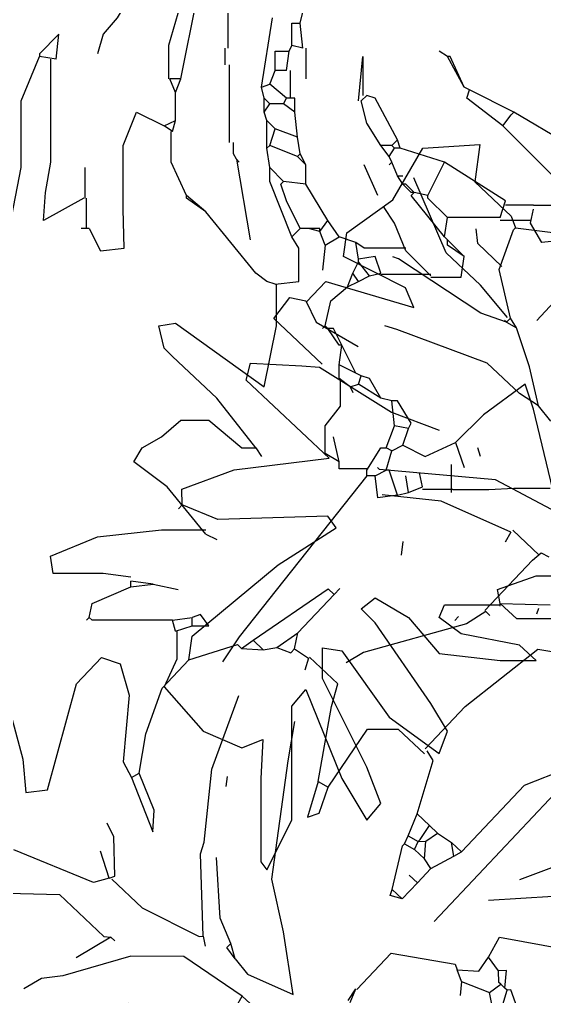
# Model space of a CAD drawing. Header units: metres. Extents: x 1769 to 3632, y 809 to 2652.
# Drawn here: x 2678.3091 to 2678.4632, y 1868.1197 to 1868.4064 of the extents above; entities that cross this region are included whole.
import ezdxf

# ---------------------------------------------------------------- set-up
doc = ezdxf.new("R2010")
doc.units = ezdxf.units.M
doc.header["$LTSCALE"] = 10
doc.layers.add('L-PLNT', color=66, linetype='Continuous')

# ---------------------------------------------------------------- blocks, each defined once
blk = doc.blocks.new('GARRA DE LEON')
at = {"layer": 'L-PLNT', "color": 65, "linetype": 'Continuous'}
for p, q in [((1269.9724, 335.1211), (1270.0304, 335.1833)), ((1270.0304, 335.1833), (1270.0635, 335.1377)), ((1270.2726, 335.0507), (1270.2716, 335.1833)), ((1270.1546, 335.1294), (1270.2001, 335.1626)), ((1270.0635, 335.1377), (1270.138, 335.1377)), ((1270.138, 335.1377), (1270.1546, 335.1294)), ((1270.1546, 335.1253), (1270.1546, 335.1294)), ((1270.1794, 335.0673), (1270.1546, 335.1253)), ((1269.9931, 335.0342), (1269.9724, 335.1211)), ((1270.1049, 335.0311), (1269.9931, 335.0797)), ((1270.1297, 335.0735), (1270.1132, 335.088)), ((1270.1794, 335.0735), (1270.1297, 335.0735)), ((1270.2416, 335.0259), (1270.1794, 335.0673)), ((1269.9765, 334.9514), (1269.9931, 335.0342)), ((1270.1753, 335.0311), (1270.1049, 335.0311)), ((1270.2374, 335.0238), (1270.1753, 335.0311)), ((1270.2416, 335.0176), (1270.2416, 335.0259)), ((1270.2581, 335.0218), (1270.2416, 335.0259)), ((1270.2416, 335.0176), (1270.2581, 335.0218)), ((1270.312, 334.9928), (1270.2581, 335.0218)), ((1270.2416, 335.0176), (1270.2043, 335.0011)), ((1270.2416, 335.0176), (1270.2374, 335.0176)), ((1270.2043, 335.0011), (1270.0593, 334.9762)), ((1270.3616, 334.9596), (1270.312, 334.9928)), ((1270.0593, 334.9762), (1270.0511, 334.9721)), ((1269.9972, 334.9224), (1269.9765, 334.9514)), ((1270.0966, 334.9514), (1269.9972, 334.9224)), ((1270.1256, 334.9389), (1270.0966, 334.9514)), ((1270.2622, 334.9534), (1270.1297, 334.8975)), ((1270.3285, 334.9534), (1270.2622, 334.9534)), ((1270.3616, 334.9596), (1270.3285, 334.9534)), ((1270.3906, 334.9555), (1270.3616, 334.9596)), ((1270.0034, 334.8768), (1270.1256, 334.9389)), ((1270.1297, 334.8975), (1270.1132, 334.8892)), ((1270.0034, 334.8354), (1270.0034, 334.8768)), ((1270.4818, 334.8602), (1270.3906, 334.8354)), ((1269.9807, 334.823), (1270.0014, 334.8354)), ((1270.0014, 334.8354), (1270.0345, 334.823)), ((1270.0345, 334.823), (1270.1049, 334.8395)), ((1270.3906, 334.8354), (1270.254, 334.7277)), ((1269.9848, 334.7836), (1269.9807, 334.823)), ((1270.2084, 334.8023), (1270.2788, 334.8313)), ((1270.5149, 334.8023), (1270.5273, 334.8064)), ((1270.0842, 334.7774), (1270.2084, 334.8023)), ((1270.461, 334.794), (1270.3534, 334.7567)), ((1270.461, 334.7981), (1270.5149, 334.7981)), ((1270.461, 334.794), (1270.4652, 334.7774)), ((1270.5128, 334.7857), (1270.5149, 334.8023)), ((1270.0842, 334.7836), (1269.9848, 334.7836)), ((1270.0635, 334.7609), (1270.0842, 334.7774)), ((1270.5128, 334.6822), (1270.5128, 334.7857)), ((1270.0055, 334.7112), (1270.0635, 334.7609)), ((1270.3534, 334.7567), (1270.283, 334.7029)), ((1270.5728, 334.7319), (1270.5687, 334.7402)), ((1270.254, 334.7277), (1270.2498, 334.7277)), ((1270.0179, 334.6884), (1270.0055, 334.7112)), ((1270.6101, 334.6946), (1270.635, 334.7112)), ((1270.1877, 334.6884), (1270.0179, 334.6884)), ((1270.0966, 334.5786), (1270.1877, 334.6884)), ((1270.5894, 334.5579), (1270.6101, 334.6946)), ((1270.3658, 334.6573), (1270.3534, 334.6739)), ((1270.5149, 334.6822), (1270.5066, 334.649)), ((1270.5149, 334.6822), (1270.5232, 334.6822)), ((1270.5066, 334.649), (1270.4238, 334.5124)), ((1270.49, 334.6408), (1270.49, 334.649)), ((1270.2457, 334.6242), (1270.1297, 334.5082)), ((1270.2416, 334.5207), (1270.2664, 334.6201)), ((1270.2664, 334.6201), (1270.2457, 334.6242)), ((1270.7343, 334.5331), (1270.7633, 334.5952)), ((1270.0593, 334.5041), (1270.0966, 334.5786)), ((1270.7758, 334.5786), (1270.7758, 334.4006)), ((1270.3326, 334.5455), (1270.3326, 334.5579)), ((1270.5894, 334.471), (1270.5894, 334.5579)), ((1270.2912, 334.413), (1270.3202, 334.5455)), ((1270.3202, 334.5455), (1270.3326, 334.5455)), ((1270.3326, 334.4668), (1270.3326, 334.5455)), ((1270.7343, 334.3964), (1270.7343, 334.5331)), ((1270.2208, 334.355), (1270.2416, 334.5207)), ((1270.4238, 334.5124), (1270.4155, 334.4834)), ((1270.0759, 334.4875), (1270.0593, 334.5041)), ((1270.1297, 334.5082), (1270.0759, 334.4875)), ((1270.0759, 334.4875), (1270.0759, 334.4793)), ((1270.6101, 334.4668), (1270.5936, 334.471)), ((1270.8503, 334.4751), (1270.8255, 334.4254)), ((1270.3244, 334.4296), (1270.3326, 334.4668)), ((1270.3451, 334.4461), (1270.3326, 334.4668)), ((1270.5066, 334.4337), (1270.5397, 334.4648)), ((1270.5397, 334.4648), (1270.5936, 334.4648)), ((1270.6474, 334.3923), (1270.6101, 334.4668)), ((1270.3451, 334.4461), (1270.3699, 334.4503)), ((1270.3451, 334.4378), (1270.3451, 334.4461)), ((1270.4279, 334.4523), (1270.3699, 334.4523)), ((1270.3699, 334.4503), (1270.3782, 334.4337)), ((1270.4445, 334.4213), (1270.4279, 334.4523)), ((1270.813, 334.3716), (1270.8793, 334.442)), ((1270.312, 334.413), (1270.3244, 334.4296)), ((1270.3244, 334.4296), (1270.3451, 334.4378)), ((1270.5232, 334.3302), (1270.5066, 334.4337)), ((1270.8627, 334.3426), (1270.9911, 334.4254)), ((1270.2871, 334.3923), (1270.312, 334.413)), ((1270.2871, 334.3923), (1270.2912, 334.413)), ((1270.312, 334.413), (1270.2912, 334.413)), ((1270.5066, 334.326), (1270.4445, 334.4213)), ((1270.6888, 334.3923), (1270.7136, 334.3964)), ((1270.7302, 334.384), (1270.7136, 334.3964)), ((1270.7343, 334.3964), (1270.7136, 334.3964)), ((1270.7302, 334.384), (1270.7343, 334.3964)), ((1270.7758, 334.4006), (1270.7758, 334.2929)), ((1270.2416, 334.326), (1270.2788, 334.3923)), ((1270.2788, 334.3923), (1270.2871, 334.3923)), ((1270.6598, 334.3592), (1270.6474, 334.3923)), ((1270.6722, 334.3923), (1270.6474, 334.3923)), ((1270.6764, 334.3674), (1270.6722, 334.3923)), ((1270.6888, 334.3923), (1270.6722, 334.3923)), ((1270.6847, 334.3716), (1270.6888, 334.3923)), ((1270.7178, 334.3467), (1270.7302, 334.384)), ((1270.4528, 334.3177), (1270.4196, 334.3674)), ((1270.6764, 334.3633), (1270.6847, 334.3716)), ((1270.6764, 334.3633), (1270.6764, 334.3674)), ((1270.7012, 334.3509), (1270.6847, 334.3716)), ((1270.2416, 334.326), (1270.2208, 334.355)), ((1270.6598, 334.3592), (1270.6764, 334.3633)), ((1270.6639, 334.3467), (1270.6598, 334.3592)), ((1270.6805, 334.3509), (1270.6764, 334.3633)), ((1270.3782, 334.2308), (1270.3326, 334.3385)), ((1270.6639, 334.3467), (1270.6805, 334.3509)), ((1270.6639, 334.3426), (1270.6639, 334.3467)), ((1270.6971, 334.2846), (1270.6639, 334.3426)), ((1270.7012, 334.3509), (1270.6805, 334.3509)), ((1270.7178, 334.3467), (1270.7012, 334.3509)), ((1270.7178, 334.3177), (1270.7178, 334.3467)), ((1270.871, 334.3095), (1270.8627, 334.3426)), ((1270.2416, 334.2681), (1270.2416, 334.326)), ((1270.5066, 334.326), (1270.5232, 334.3302)), ((1270.5066, 334.326), (1270.5314, 334.2763)), ((1270.5397, 334.2929), (1270.5232, 334.3302)), ((1270.5563, 334.1728), (1270.4528, 334.3177)), ((1270.7178, 334.3177), (1270.7012, 334.3177)), ((1270.7178, 334.2846), (1270.7178, 334.3177)), ((1270.8752, 334.2846), (1270.871, 334.3095)), ((1270.8959, 334.3053), (1270.871, 334.3095)), ((1270.9041, 334.3136), (1270.8959, 334.3053)), ((1270.9207, 334.2929), (1270.9041, 334.3136)), ((1270.5314, 334.2763), (1270.5397, 334.2929)), ((1270.9083, 334.2929), (1270.8959, 334.3053)), ((1270.9083, 334.2722), (1270.9124, 334.2929)), ((1270.9124, 334.2929), (1270.9083, 334.2929)), ((1270.9166, 334.2929), (1270.9124, 334.2929)), ((1270.9207, 334.2929), (1270.9166, 334.2929)), ((1270.9249, 334.2929), (1270.9207, 334.2929)), ((1270.929, 334.297), (1270.9249, 334.2929)), ((1270.9497, 334.2432), (1270.9249, 334.2929)), ((1270.9538, 334.2846), (1270.929, 334.297)), ((1270.7178, 334.2846), (1270.6971, 334.2846)), ((1270.7012, 334.2763), (1270.6971, 334.2846)), ((1270.7178, 334.2846), (1270.7012, 334.2763)), ((1270.8503, 334.2639), (1270.8752, 334.2846)), ((1270.2705, 334.2018), (1270.2416, 334.2681)), ((1270.7613, 334.2142), (1270.842, 334.2681)), ((1270.842, 334.2681), (1270.8503, 334.2639)), ((1270.8669, 334.2556), (1270.8503, 334.2639)), ((1270.8669, 334.2556), (1270.9083, 334.2722)), ((1270.9497, 334.2432), (1270.9083, 334.2722)), ((1270.1442, 334.2391), (1270.1712, 334.2515)), ((1270.1712, 334.2515), (1270.2126, 334.2266)), ((1270.8669, 334.2556), (1270.8793, 334.2391)), ((1270.1442, 334.1852), (1270.1442, 334.2391)), ((1270.4114, 334.2266), (1270.403, 334.2391)), ((1270.2126, 334.2266), (1270.2747, 334.148)), ((1270.4445, 334.1438), (1270.3782, 334.2308)), ((1270.7613, 334.1397), (1270.7613, 334.2142)), ((1270.3037, 334.1521), (1270.2705, 334.2018)), ((1270.2208, 334.0403), (1270.1442, 334.1852)), ((1270.6225, 334.1273), (1270.5563, 334.1728)), ((1270.2747, 334.148), (1270.2995, 334.1397)), ((1270.2995, 334.1397), (1270.3037, 334.1521)), ((1270.3575, 334.1273), (1270.3037, 334.1521)), ((1270.2995, 334.1397), (1270.3782, 334.1024)), ((1270.4528, 334.1273), (1270.4445, 334.1438)), ((1270.4528, 334.1273), (1270.4445, 334.1438)), ((1270.5397, 334.0776), (1270.4735, 334.1397)), ((1270.7675, 334.119), (1270.7592, 334.1397)), ((1270.7633, 334.119), (1270.7592, 334.1397)), ((1270.3782, 334.1024), (1270.3575, 334.1273)), ((1270.5397, 334.0403), (1270.4528, 334.1273)), ((1270.6971, 334.0693), (1270.6225, 334.1273)), ((1270.109, 334.0817), (1270.1629, 334.0486)), ((1270.577, 334.061), (1270.5397, 334.0776)), ((1270.341, 334.0569), (1270.3202, 334.0651)), ((1270.5977, 334.0486), (1270.577, 334.061)), ((1270.577, 334.0527), (1270.577, 334.061)), ((1270.6267, 334.0444), (1270.6971, 334.0693)), ((1270.1629, 334.0486), (1270.2001, 334.0154)), ((1270.3824, 334.0154), (1270.341, 334.0569)), ((1270.5977, 334.0486), (1270.577, 334.0527)), ((1270.5977, 334.0486), (1270.6267, 334.0444)), ((1270.2001, 334.0154), (1270.2208, 334.0403)), ((1270.4445, 334.0092), (1270.5356, 334.0361)), ((1270.5356, 334.0361), (1270.5397, 334.0403)), ((1270.5397, 334.0403), (1270.5522, 334.032)), ((1270.3782, 334.0072), (1270.341, 334.0279)), ((1270.3782, 334.0072), (1270.3658, 333.9865)), ((1270.3782, 334.0072), (1270.3824, 334.0154)), ((1270.3824, 334.0092), (1270.4445, 334.0092)), ((1270.6432, 334.0154), (1270.5397, 333.9989)), ((1270.6474, 333.9989), (1270.6432, 334.0154)), ((1270.6598, 334.0154), (1270.6432, 334.0154)), ((1270.5397, 333.9989), (1270.4818, 333.945)), ((1270.3658, 333.9865), (1270.2457, 333.9409)), ((1270.4403, 333.945), (1270.4238, 333.8871)), ((1270.4818, 333.945), (1270.4279, 333.8539)), ((1270.432, 333.9388), (1270.4403, 333.945)), ((1270.4403, 333.945), (1270.4486, 333.945)), ((1270.283, 333.8871), (1270.341, 333.9388)), ((1270.341, 333.9388), (1270.432, 333.9388)), ((1270.5273, 333.8912), (1270.5045, 333.8125)), ((1270.5232, 333.7628), (1270.548, 333.8871)), ((1270.5936, 333.8084), (1270.5936, 333.8705)), ((1270.7012, 333.8457), (1270.7053, 333.8622)), ((1270.4279, 333.8539), (1270.4072, 333.8291)), ((1270.6432, 333.7504), (1270.6598, 333.8539)), ((1270.6888, 333.8125), (1270.6888, 333.8457)), ((1270.6888, 333.8457), (1270.7012, 333.8457)), ((1270.7053, 333.8084), (1270.7012, 333.8457)), ((1270.341, 333.8291), (1270.312, 333.8001)), ((1270.3368, 333.7918), (1270.341, 333.8291)), ((1270.4072, 333.8291), (1270.3989, 333.8001)), ((1270.5045, 333.8125), (1270.5045, 333.7628)), ((1270.6847, 333.8042), (1270.6888, 333.8125)), ((1270.7053, 333.8084), (1270.6888, 333.8125)), ((1270.312, 333.8001), (1270.312, 333.796)), ((1270.5894, 333.7835), (1270.5894, 333.8084)), ((1270.5894, 333.7835), (1270.5894, 333.8084)), ((1270.6639, 333.7753), (1270.6639, 333.8042)), ((1270.6639, 333.8042), (1270.6847, 333.8042)), ((1270.6805, 333.7753), (1270.6847, 333.8042)), ((1270.7095, 333.8084), (1270.7095, 333.7628)), ((1270.9207, 333.796), (1270.9083, 333.8042)), ((1270.285, 333.7297), (1270.312, 333.796)), ((1270.3368, 333.7918), (1270.312, 333.796)), ((1270.329, 333.6386), (1270.329, 333.7918)), ((1270.5956, 333.6676), (1270.5956, 333.7835)), ((1270.7882, 333.7297), (1270.7944, 333.796)), ((1270.7944, 333.796), (1270.7944, 333.738)), ((1270.9456, 333.7504), (1270.9207, 333.796)), ((1270.9249, 333.796), (1270.9207, 333.796)), ((1270.9456, 333.7504), (1270.9249, 333.796)), ((1270.6557, 333.7545), (1270.6639, 333.7753)), ((1270.6805, 333.7753), (1270.6639, 333.7753)), ((1270.6867, 333.7338), (1270.6867, 333.7753)), ((1270.5149, 333.7421), (1270.5066, 333.7628)), ((1270.5232, 333.7628), (1270.5066, 333.7628)), ((1270.5149, 333.7421), (1270.5232, 333.7628)), ((1270.6432, 333.7504), (1270.6557, 333.7545)), ((1270.6805, 333.7338), (1270.6557, 333.7545)), ((1270.5149, 333.7007), (1270.5149, 333.7421)), ((1270.6474, 333.7338), (1270.6432, 333.7504)), ((1270.9538, 333.7463), (1270.9456, 333.7504)), ((1270.9497, 333.7338), (1270.9538, 333.7463)), ((1271.0201, 333.7131), (1270.9538, 333.7463)), ((1270.285, 333.6303), (1270.285, 333.7297)), ((1270.6474, 333.7131), (1270.6474, 333.7338)), ((1270.6557, 333.7256), (1270.6474, 333.7338)), ((1270.6474, 333.7131), (1270.6557, 333.7256)), ((1270.6764, 333.7256), (1270.6557, 333.7256)), ((1270.6764, 333.7256), (1270.6805, 333.7338)), ((1270.6929, 333.7131), (1270.6764, 333.7256)), ((1270.6929, 333.7338), (1270.6805, 333.7338)), ((1270.6929, 333.7131), (1270.6929, 333.7338)), ((1270.7923, 333.7297), (1270.8006, 333.738)), ((1270.8006, 333.6966), (1270.7923, 333.7297)), ((1270.813, 333.7338), (1270.8006, 333.738)), ((1270.8462, 333.6717), (1270.813, 333.7338)), ((1271.0035, 333.6924), (1270.9497, 333.7338)), ((1270.4372, 333.6634), (1270.4569, 333.7131)), ((1270.4569, 333.7131), (1270.4983, 333.6924)), ((1270.6515, 333.7007), (1270.6474, 333.7131)), ((1270.6971, 333.6759), (1270.6929, 333.7131)), ((1271.0159, 333.709), (1271.0201, 333.7131)), ((1271.1526, 333.6345), (1271.0201, 333.7131)), ((1270.4983, 333.6924), (1270.5149, 333.7007)), ((1270.5107, 333.6841), (1270.5149, 333.7007)), ((1270.6515, 333.6593), (1270.6515, 333.7007)), ((1270.6639, 333.6883), (1270.6515, 333.7007)), ((1270.8213, 333.6634), (1270.8006, 333.6966)), ((1271.0035, 333.6924), (1271.0159, 333.709)), ((1270.5107, 333.6841), (1270.4983, 333.6924)), ((1270.5087, 333.6386), (1270.5087, 333.6841)), ((1270.6557, 333.6634), (1270.6639, 333.6883)), ((1270.6971, 333.6759), (1270.6639, 333.6883)), ((1271.0864, 333.6096), (1271.0035, 333.6924)), ((1270.6018, 333.651), (1270.6018, 333.6676)), ((1270.6018, 333.651), (1270.6018, 333.6676)), ((1270.7012, 333.651), (1270.6971, 333.6759)), ((1270.8379, 333.6634), (1270.8462, 333.6717)), ((1270.8503, 333.6593), (1270.8462, 333.6717)), ((1270.4372, 333.5682), (1270.4372, 333.6634)), ((1270.6515, 333.6593), (1270.6557, 333.6634)), ((1270.6557, 333.6303), (1270.6515, 333.6593)), ((1270.6971, 333.6469), (1270.6557, 333.6634)), ((1270.8337, 333.6469), (1270.8213, 333.6634)), ((1270.8379, 333.6634), (1270.8213, 333.6634)), ((1270.8337, 333.6469), (1270.842, 333.6593)), ((1270.842, 333.6593), (1270.8379, 333.6634)), ((1270.8503, 333.6593), (1270.842, 333.6593)), ((1270.9166, 333.6386), (1270.8503, 333.6593)), ((1270.3213, 333.593), (1270.329, 333.6386)), ((1270.5314, 333.5889), (1270.5087, 333.6386)), ((1270.606, 333.6427), (1270.6018, 333.651)), ((1270.606, 333.6427), (1270.6267, 333.5226)), ((1270.606, 333.6427), (1270.6101, 333.6386)), ((1270.6971, 333.6469), (1270.7012, 333.651)), ((1270.7095, 333.6345), (1270.6971, 333.6469)), ((1270.7095, 333.6345), (1270.7012, 333.651)), ((1270.8379, 333.6386), (1270.8337, 333.6469)), ((1270.8379, 333.6386), (1270.8337, 333.6345)), ((1270.8462, 333.6179), (1270.8379, 333.6386)), ((1270.8917, 333.5889), (1270.9166, 333.6386)), ((1271.0077, 333.5806), (1270.9166, 333.6386)), ((1270.2622, 333.5144), (1270.285, 333.6303)), ((1270.3803, 333.5848), (1270.3803, 333.6303)), ((1270.6557, 333.6096), (1270.6557, 333.6303)), ((1270.6764, 333.6096), (1270.6557, 333.6303)), ((1270.7095, 333.6055), (1270.7095, 333.6345)), ((1270.8172, 333.5889), (1270.7965, 333.6345)), ((1270.6888, 333.5268), (1270.6557, 333.6096)), ((1270.6722, 333.6055), (1270.6764, 333.6096)), ((1270.7095, 333.6055), (1270.6764, 333.6096)), ((1270.8545, 333.6055), (1270.8462, 333.6179)), ((1270.8462, 333.6179), (1270.8545, 333.6179)), ((1270.6805, 333.5806), (1270.6722, 333.6055)), ((1270.7426, 333.5516), (1270.7095, 333.6055)), ((1270.8586, 333.6055), (1270.8545, 333.6055)), ((1270.8669, 333.593), (1270.8545, 333.6055)), ((1270.871, 333.593), (1270.8586, 333.6055)), ((1270.3182, 333.5516), (1270.3213, 333.593)), ((1270.3782, 333.5848), (1270.3182, 333.5516)), ((1270.3824, 333.5392), (1270.3824, 333.5848)), ((1270.5604, 333.5641), (1270.5314, 333.5889)), ((1270.5314, 333.5848), (1270.5314, 333.5889)), ((1270.5604, 333.5641), (1270.5314, 333.5848)), ((1270.7012, 333.5392), (1270.6805, 333.5806)), ((1270.8669, 333.5889), (1270.871, 333.593)), ((1270.871, 333.593), (1270.8669, 333.593)), ((1270.9166, 333.5268), (1270.8669, 333.5889)), ((1270.8917, 333.5889), (1270.871, 333.593)), ((1270.8917, 333.5848), (1270.8917, 333.5889)), ((1270.9207, 333.5558), (1270.8917, 333.5848)), ((1270.9994, 333.5558), (1271.0077, 333.5806)), ((1270.4383, 333.5102), (1270.4372, 333.5682)), ((1270.842, 333.5475), (1270.8255, 333.5723)), ((1271.0491, 333.5744), (1271.0077, 333.5744)), ((1271.0449, 333.5475), (1271.0491, 333.5682)), ((1271.0491, 333.5744), (1271.0905, 333.5744)), ((1270.635, 333.4729), (1270.5604, 333.5641)), ((1270.7302, 333.5351), (1270.7426, 333.5516)), ((1270.7592, 333.5268), (1270.7426, 333.5516)), ((1270.9166, 333.5268), (1270.9207, 333.5558)), ((1270.9994, 333.5558), (1270.9207, 333.5558)), ((1271.0449, 333.5516), (1270.9994, 333.5516)), ((1270.3865, 333.5392), (1270.3741, 333.5392)), ((1270.3865, 333.5392), (1270.403, 333.5061)), ((1270.6888, 333.5268), (1270.7012, 333.5392)), ((1270.7136, 333.5392), (1270.7012, 333.5392)), ((1270.7302, 333.5351), (1270.7136, 333.5392)), ((1270.7302, 333.5392), (1270.7136, 333.5392)), ((1270.7302, 333.5351), (1270.7302, 333.5392)), ((1270.7385, 333.5144), (1270.7302, 333.5351)), ((1270.8586, 333.5061), (1270.842, 333.5475)), ((1271.0615, 333.5185), (1271.0449, 333.5475)), ((1270.6992, 333.5102), (1270.6888, 333.5268)), ((1270.7385, 333.5144), (1270.7592, 333.5268)), ((1270.7841, 333.5185), (1270.7592, 333.5268)), ((1270.9207, 333.5226), (1270.9166, 333.5268)), ((1270.9207, 333.5144), (1270.9207, 333.5226)), ((1270.9456, 333.4978), (1270.9207, 333.5226)), ((1271.0988, 333.5226), (1271.0615, 333.5185)), ((1270.403, 333.5061), (1270.4383, 333.5102)), ((1270.6992, 333.4605), (1270.6992, 333.5102)), ((1270.7385, 333.5144), (1270.7343, 333.4771)), ((1270.7882, 333.4937), (1270.7841, 333.5185)), ((1270.7965, 333.5102), (1270.7841, 333.5185)), ((1270.8586, 333.5102), (1270.7965, 333.5102)), ((1270.8959, 333.4688), (1270.8586, 333.5061)), ((1270.9456, 333.4978), (1270.9207, 333.5144)), ((1270.813, 333.4978), (1270.7882, 333.4937)), ((1270.7882, 333.4895), (1270.7882, 333.4937)), ((1270.8213, 333.4729), (1270.813, 333.4978)), ((1270.9414, 333.4667), (1270.9456, 333.4978)), ((1270.7799, 333.4729), (1270.7882, 333.4895)), ((1270.8047, 333.4688), (1270.7882, 333.4895)), ((1270.6515, 333.4605), (1270.635, 333.4729)), ((1270.6515, 333.4605), (1270.635, 333.4729)), ((1270.7716, 333.4522), (1270.7799, 333.4729)), ((1270.7882, 333.4605), (1270.7799, 333.4729)), ((1270.7882, 333.4605), (1270.8047, 333.4688)), ((1270.8047, 333.4688), (1270.8213, 333.4729)), ((1270.8959, 333.4709), (1270.8213, 333.4709)), ((1270.8959, 333.4667), (1270.9414, 333.4667)), ((1270.6639, 333.4564), (1270.6515, 333.4605)), ((1270.6639, 333.4564), (1270.6992, 333.4605)), ((1270.666, 333.3943), (1270.666, 333.4564)), ((1270.7468, 333.4315), (1270.7716, 333.4522)), ((1270.7716, 333.4522), (1270.7882, 333.4605)), ((1270.7385, 333.3943), (1270.7468, 333.4315)), ((1270.49, 333.3943), (1270.5149, 333.3984)), ((1270.4983, 333.3611), (1270.49, 333.3943)), ((1270.5149, 333.3984), (1270.6474, 333.3032)), ((1270.6474, 333.3032), (1270.666, 333.3943)), ((1270.7385, 333.3943), (1270.7343, 333.3901)), ((1270.7426, 333.3901), (1270.7385, 333.3943)), ((1270.7509, 333.3901), (1270.7426, 333.3901)), ((1270.7592, 333.3653), (1270.7426, 333.3901)), ((1270.7633, 333.3653), (1270.7509, 333.3901)), ((1270.5107, 333.3487), (1270.4983, 333.3611)), ((1270.5107, 333.3487), (1270.4983, 333.3611)), ((1270.7592, 333.3363), (1270.7633, 333.3653)), ((1270.7633, 333.3653), (1270.7592, 333.3653)), ((1270.7841, 333.3239), (1270.7633, 333.3653)), ((1270.577, 333.2866), (1270.5107, 333.3487)), ((1270.7592, 333.3156), (1270.7592, 333.3363)), ((1270.7841, 333.3239), (1270.7592, 333.3363)), ((1270.7923, 333.3197), (1270.7841, 333.3239)), ((1270.7882, 333.3073), (1270.7923, 333.3197)), ((1270.8047, 333.3156), (1270.7923, 333.3197)), ((1270.7758, 333.3032), (1270.7592, 333.3156)), ((1270.7613, 333.2742), (1270.7613, 333.3156)), ((1270.7758, 333.3032), (1270.7882, 333.3073)), ((1270.7758, 333.3032), (1270.7799, 333.2949)), ((1270.8213, 333.2866), (1270.7882, 333.3073)), ((1270.8213, 333.2866), (1270.8047, 333.3156)), ((1271.0367, 333.3073), (1270.9745, 333.2617)), ((1271.0491, 333.27), (1271.0367, 333.3073)), ((1270.635, 333.2121), (1270.577, 333.2866)), ((1270.7385, 333.2452), (1270.7613, 333.2742)), ((1270.8379, 333.2825), (1270.8213, 333.2866)), ((1270.8462, 333.2825), (1270.8379, 333.2825)), ((1270.842, 333.2452), (1270.8379, 333.2825)), ((1270.8669, 333.2493), (1270.8462, 333.2825)), ((1270.9745, 333.2617), (1270.9331, 333.2203)), ((1271.0781, 333.1499), (1271.0491, 333.27)), ((1270.4942, 333.2286), (1270.5232, 333.2535)), ((1270.5232, 333.2535), (1270.5646, 333.2535)), ((1270.5646, 333.2535), (1270.6143, 333.2121)), ((1270.7385, 333.2038), (1270.7385, 333.2452)), ((1270.8296, 333.2121), (1270.842, 333.2452)), ((1270.8627, 333.241), (1270.842, 333.2452)), ((1270.8627, 333.241), (1270.8669, 333.2493)), ((1270.8545, 333.2162), (1270.8627, 333.241)), ((1270.4652, 333.2121), (1270.4942, 333.2286)), ((1270.7592, 333.1913), (1270.7509, 333.2286)), ((1270.8379, 333.2079), (1270.8545, 333.2162)), ((1270.8545, 333.2162), (1270.8876, 333.1996)), ((1270.8876, 333.1996), (1270.9331, 333.2203)), ((1270.9331, 333.2203), (1270.9456, 333.1831)), ((1270.4528, 333.1913), (1270.4652, 333.2121)), ((1270.6143, 333.2121), (1270.635, 333.2121)), ((1270.635, 333.2121), (1270.6432, 333.1996)), ((1270.7592, 333.1913), (1270.7385, 333.2038)), ((1270.8006, 333.1789), (1270.8213, 333.2121)), ((1270.8213, 333.2121), (1270.8296, 333.2121)), ((1270.8379, 333.2079), (1270.8296, 333.2121)), ((1270.8296, 333.1789), (1270.8379, 333.2079)), ((1270.9704, 333.1996), (1270.9663, 333.2121)), ((1270.5024, 333.1541), (1270.4528, 333.1913)), ((1270.7592, 333.181), (1270.7592, 333.1913)), ((1270.9269, 333.1458), (1270.9269, 333.1872)), ((1270.8006, 333.181), (1270.7592, 333.181)), ((1270.8006, 333.1748), (1270.8006, 333.1789)), ((1270.8006, 333.1706), (1270.8006, 333.1748)), ((1270.813, 333.1706), (1270.8296, 333.1789)), ((1270.8337, 333.1789), (1270.8296, 333.1789)), ((1270.8462, 333.1417), (1270.8337, 333.1789)), ((1270.8834, 333.1541), (1270.8793, 333.1748)), ((1270.8006, 333.1706), (1270.6101, 332.9304)), ((1270.813, 333.1706), (1270.8006, 333.1706)), ((1270.8172, 333.1375), (1270.813, 333.1706)), ((1270.8627, 333.1458), (1270.8586, 333.1706)), ((1270.5604, 333.0837), (1270.5024, 333.1541)), ((1270.8462, 333.1417), (1270.8172, 333.1375)), ((1270.8462, 333.1417), (1270.8627, 333.1458)), ((1270.8627, 333.1458), (1270.8834, 333.1541)), ((1270.929, 333.1499), (1270.8834, 333.1499)), ((1270.929, 333.1499), (1270.9828, 333.1499)), ((1270.9828, 333.1499), (1271.0201, 333.152)), ((1271.0201, 333.152), (1271.0739, 333.152)), ((1270.3989, 333.0795), (1270.4942, 333.0899)), ((1270.4942, 333.0899), (1270.5604, 333.0899)), ((1270.5604, 333.0837), (1270.577, 333.0754)), ((1270.3285, 333.0505), (1270.3989, 333.0795)), ((1270.3326, 333.0247), (1270.3285, 333.0505)), ((1270.4072, 333.0247), (1270.3326, 333.0247)), ((1270.4486, 333.0195), (1270.4072, 333.0247)), ((1270.4486, 333.005), (1270.4486, 333.0133)), ((1270.4818, 333.0091), (1270.4486, 333.0133)), ((1270.9953, 333.0009), (1271.0532, 333.0216)), ((1271.0532, 333.0216), (1271.1857, 333.0216)), ((1270.3906, 332.9801), (1270.4486, 333.005)), ((1270.4486, 333.005), (1270.4818, 333.0091)), ((1270.4818, 333.0091), (1270.519, 333.0009)), ((1270.9994, 332.9801), (1270.9953, 333.0009)), ((1270.7923, 332.9719), (1270.813, 332.9884)), ((1270.813, 332.9884), (1270.8627, 332.9594)), ((1270.3865, 332.9594), (1270.3906, 332.9801)), ((1270.813, 332.9512), (1270.7923, 332.9719)), ((1270.9083, 332.9594), (1270.9166, 332.9781)), ((1270.9166, 332.9781), (1270.9994, 332.9781)), ((1270.9994, 332.9801), (1271.0739, 332.9781)), ((1271.0242, 332.9574), (1270.9994, 332.9801)), ((1270.9994, 332.976), (1270.9994, 332.9801)), ((1270.3865, 332.9594), (1270.3824, 332.9553)), ((1270.3906, 332.9553), (1270.3865, 332.9594)), ((1270.5107, 332.9553), (1270.3906, 332.9553)), ((1270.5107, 332.9553), (1270.5397, 332.9594)), ((1270.5149, 332.9387), (1270.5107, 332.9553)), ((1270.5522, 332.9636), (1270.5397, 332.9594)), ((1270.5397, 332.947), (1270.5397, 332.9594)), ((1270.5646, 332.947), (1270.5522, 332.9636)), ((1270.8627, 332.9594), (1270.9083, 332.9056)), ((1270.9414, 332.9346), (1270.9083, 332.9594)), ((1271.1319, 332.9574), (1271.0242, 332.9574)), ((1270.5149, 332.9387), (1270.5397, 332.947)), ((1270.5169, 332.9387), (1270.5169, 332.8973)), ((1270.5397, 332.947), (1270.5646, 332.947)), ((1270.8959, 332.8311), (1270.813, 332.9512)), ((1270.6101, 332.9304), (1270.5853, 332.8932)), ((1271.0284, 332.918), (1270.9414, 332.9346)), ((1270.7343, 332.8683), (1270.7343, 332.9139)), ((1270.7343, 332.9139), (1270.7633, 332.9097)), ((1270.7633, 332.9097), (1270.8337, 332.8104)), ((1271.0532, 332.8953), (1271.0284, 332.918)), ((1270.5169, 332.8973), (1270.4983, 332.8559)), ((1270.9083, 332.9056), (1270.9994, 332.8953)), ((1270.9994, 332.8953), (1271.0532, 332.8953)), ((1270.8006, 332.7358), (1270.7343, 332.8683)), ((1270.4983, 332.8559), (1270.5563, 332.7896)), ((1270.6888, 332.8269), (1270.7095, 332.8518)), ((1270.7095, 332.8518), (1270.7633, 332.7192)), ((1270.6888, 332.6571), (1270.6888, 332.8269)), ((1270.9207, 332.7896), (1270.8959, 332.8311)), ((1270.8337, 332.8104), (1270.9083, 332.7565)), ((1270.5563, 332.7896), (1270.6143, 332.7648)), ((1270.9083, 332.7565), (1270.9207, 332.7896)), ((1270.6143, 332.7648), (1270.6453, 332.7772)), ((1270.6453, 332.7772), (1270.6422, 332.7192)), ((1270.8213, 332.682), (1270.8006, 332.7358)), ((1270.6422, 332.7192), (1270.6422, 332.595)), ((1270.7633, 332.7192), (1270.8006, 332.6571)), ((1270.8006, 332.6571), (1270.8213, 332.682)), ((1270.6515, 332.5826), (1270.6888, 332.6571)), ((1270.6422, 332.595), (1270.6515, 332.5826))]:
    blk.add_line(p, q, dxfattribs=at)

msp = doc.modelspace()

# ---------------------------------------------------------------- block references
at = {"layer": 'L-PLNT', "color": 173, "xscale": 0.1967723582811821, "yscale": 0.1967723582811821, "zscale": 0.1967723582811821}
msp.add_blockref('GARRA DE LEON', (2428.35261, 1802.71377), dxfattribs=at)
at = {"layer": 'L-PLNT', "color": 173, "xscale": 0.1967723582811821, "yscale": 0.1967723582811821, "zscale": 0.1967723582811821, "rotation": 316.7206854993391}
msp.add_blockref('GARRA DE LEON', (2451.2912, 1991.67842), dxfattribs=at)

doc.saveas('drawing.dxf')
